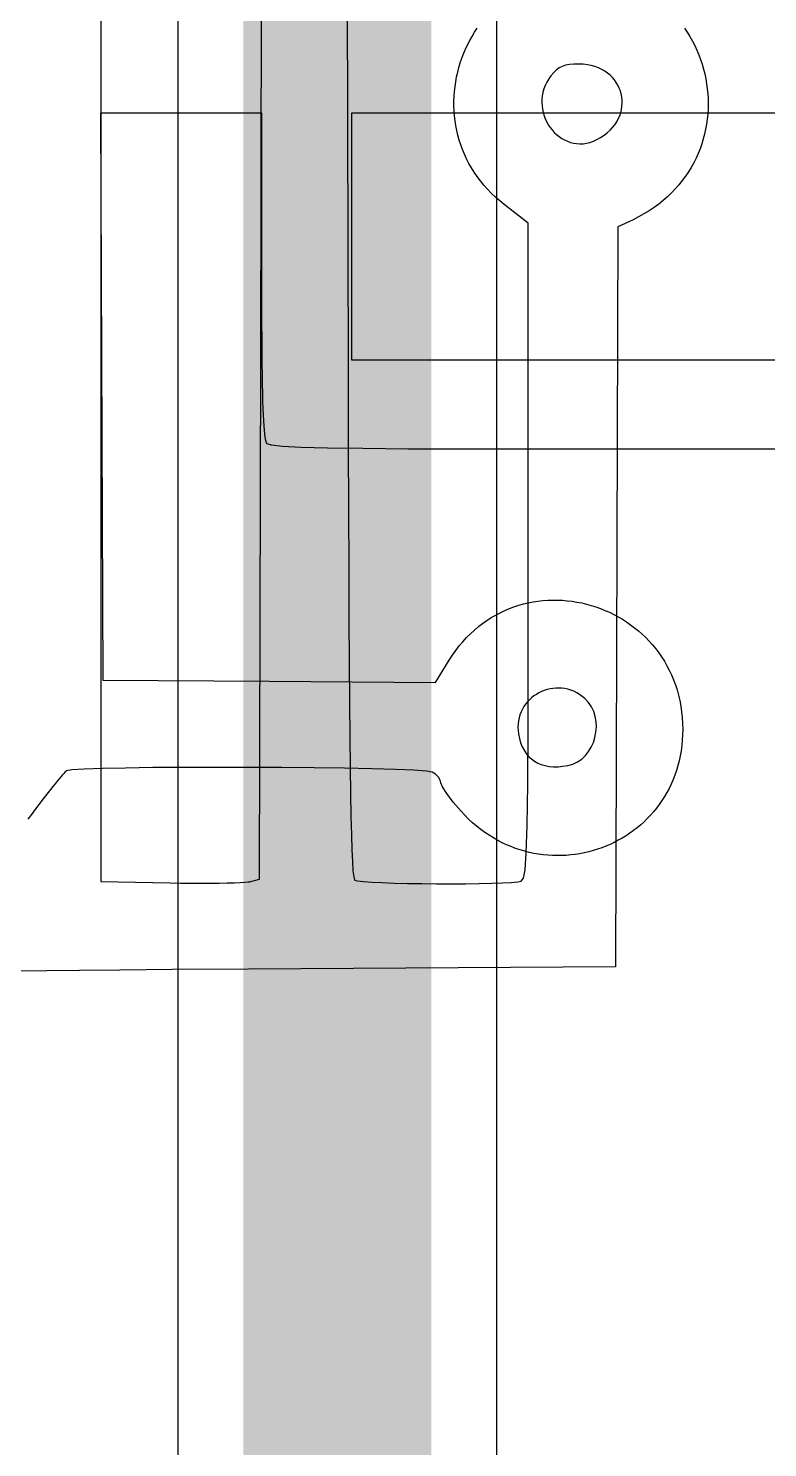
# Model space of a CAD drawing. Header units: inches. Extents: x -4 to 338, y -3 to 155.
# Drawn here: x 18.13 to 21.13, y 4.21 to 9.97 of the extents above; entities that cross this region are included whole.
import ezdxf

# ---------------------------------------------------------------- set-up
doc = ezdxf.new("R2010")
doc.units = ezdxf.units.IN
for name, color, linetype in [('Bottom Overlay', 54, 'Continuous'), ('Top Layer', 1, 'Continuous'), ('Top Overlay', 2, 'Continuous')]:
    doc.layers.add(name, color=color, linetype=linetype)

# ---------------------------------------------------------------- blocks, each defined once
blk = doc.blocks.new('IMPORTED_IMAGE_B_1')
at = {"layer": 'Bottom Overlay'}
for p, q in [((15.2588, -9.6015), (15.2588, -14.0702)), ((15.9081, -11.9581), (15.9128, -9.8558)), ((16.2579, -9.8558), (16.2626, -11.9913)), ((16.7559, -10.6601), (16.7655, -10.643)), ((16.7655, -10.643), (16.7756, -10.6262)), ((16.7756, -10.6262), (16.7864, -10.6098)), ((17.6268, -10.6097), (17.6383, -10.6267)), ((17.6383, -10.6267), (17.6492, -10.6442)), ((17.6492, -10.6442), (17.6593, -10.662)), ((16.7311, -10.7135), (16.7387, -10.6954)), ((16.7387, -10.6954), (16.747, -10.6776)), ((16.747, -10.6776), (16.7559, -10.6601)), ((17.6593, -10.662), (17.6686, -10.6802)), ((17.6686, -10.6802), (17.6773, -10.6988)), ((17.6773, -10.6988), (17.6852, -10.7176)), ((16.7121, -10.7694), (16.7178, -10.7505)), ((16.7178, -10.7505), (16.7241, -10.7319)), ((16.7241, -10.7319), (16.7311, -10.7135)), ((17.1446, -10.7602), (17.131, -10.7647)), ((17.1602, -10.7574), (17.1446, -10.7602)), ((17.1446, -10.7602), (17.1446, -10.7602)), ((17.1782, -10.7559), (17.1602, -10.7574)), ((17.1602, -10.7574), (17.1602, -10.7574)), ((17.1993, -10.7556), (17.1782, -10.7559)), ((17.1782, -10.7559), (17.1782, -10.7559)), ((17.2167, -10.7563), (17.1993, -10.7556)), ((17.1993, -10.7556), (17.1993, -10.7556)), ((17.2334, -10.7583), (17.2167, -10.7563)), ((17.2167, -10.7563), (17.2167, -10.7563)), ((17.2491, -10.7614), (17.2334, -10.7583)), ((17.2334, -10.7583), (17.2334, -10.7583)), ((17.6852, -10.7176), (17.6924, -10.7367)), ((17.6924, -10.7367), (17.6989, -10.7561)), ((17.6989, -10.7561), (17.7046, -10.7757)), ((16.6993, -10.8271), (16.7029, -10.8077)), ((16.7029, -10.8077), (16.7072, -10.7884)), ((16.7072, -10.7884), (16.7121, -10.7694)), ((17.0764, -10.8158), (17.0685, -10.8291)), ((17.0857, -10.8029), (17.0764, -10.8158)), ((17.0764, -10.8158), (17.0764, -10.8158)), ((17.0968, -10.7898), (17.0857, -10.8029)), ((17.0857, -10.8029), (17.0857, -10.8029)), ((17.1077, -10.7793), (17.0968, -10.7898)), ((17.0968, -10.7898), (17.0968, -10.7898)), ((17.1189, -10.771), (17.1077, -10.7793)), ((17.1077, -10.7793), (17.1077, -10.7793)), ((17.131, -10.7647), (17.1189, -10.771)), ((17.1189, -10.771), (17.1189, -10.771)), ((17.131, -10.7647), (17.131, -10.7647)), ((17.2641, -10.7656), (17.2491, -10.7614)), ((17.2491, -10.7614), (17.2491, -10.7614)), ((17.2781, -10.7708), (17.2641, -10.7656)), ((17.2641, -10.7656), (17.2641, -10.7656)), ((17.2913, -10.7769), (17.2781, -10.7708)), ((17.2781, -10.7708), (17.2781, -10.7708)), ((17.3035, -10.784), (17.2913, -10.7769)), ((17.2913, -10.7769), (17.2913, -10.7769)), ((17.3148, -10.7918), (17.3035, -10.784)), ((17.3035, -10.784), (17.3035, -10.784)), ((17.3252, -10.8004), (17.3148, -10.7918)), ((17.3148, -10.7918), (17.3148, -10.7918)), ((17.3347, -10.8097), (17.3252, -10.8004)), ((17.3252, -10.8004), (17.3252, -10.8004)), ((17.3432, -10.8197), (17.3347, -10.8097)), ((17.3347, -10.8097), (17.3347, -10.8097)), ((17.7046, -10.7757), (17.7095, -10.7955)), ((17.7095, -10.7955), (17.7137, -10.8155)), ((17.7137, -10.8155), (17.7172, -10.8356)), ((16.6928, -10.886), (16.6942, -10.8662)), ((16.6942, -10.8662), (16.6964, -10.8466)), ((16.6964, -10.8466), (16.6993, -10.8271)), ((17.0529, -10.8701), (17.0502, -10.884)), ((17.0568, -10.8563), (17.0529, -10.8701)), ((17.0529, -10.8701), (17.0529, -10.8701)), ((17.062, -10.8426), (17.0568, -10.8563)), ((17.0568, -10.8563), (17.0568, -10.8563)), ((17.0685, -10.8291), (17.062, -10.8426)), ((17.062, -10.8426), (17.062, -10.8426)), ((17.0685, -10.8291), (17.0685, -10.8291)), ((17.3507, -10.8302), (17.3432, -10.8197)), ((17.3432, -10.8197), (17.3432, -10.8197)), ((17.3572, -10.8412), (17.3507, -10.8302)), ((17.3507, -10.8302), (17.3507, -10.8302)), ((17.3627, -10.8527), (17.3572, -10.8412)), ((17.3572, -10.8412), (17.3572, -10.8412)), ((17.3672, -10.8645), (17.3627, -10.8527)), ((17.3627, -10.8527), (17.3627, -10.8527)), ((17.3706, -10.8766), (17.3672, -10.8645)), ((17.3672, -10.8645), (17.3672, -10.8645)), ((17.7172, -10.8356), (17.7199, -10.8559)), ((17.7199, -10.8559), (17.7218, -10.8762)), ((16.692, -10.9058), (16.6928, -10.886)), ((16.692, -10.9256), (16.692, -10.9058)), ((16.6928, -10.9454), (16.692, -10.9256)), ((17.0488, -10.8978), (17.0485, -10.9116)), ((17.0485, -10.9116), (17.0485, -10.9116)), ((17.0485, -10.9116), (17.0493, -10.9253)), ((17.0502, -10.884), (17.0488, -10.8978)), ((17.0488, -10.8978), (17.0488, -10.8978)), ((17.0493, -10.9253), (17.0493, -10.9253)), ((17.0493, -10.9253), (17.0511, -10.9388)), ((17.0502, -10.884), (17.0502, -10.884)), ((17.373, -10.889), (17.3706, -10.8766)), ((17.3706, -10.8766), (17.3706, -10.8766)), ((17.3717, -10.9398), (17.3736, -10.9271)), ((17.3743, -10.9016), (17.373, -10.889)), ((17.373, -10.889), (17.373, -10.889)), ((17.3736, -10.9271), (17.3745, -10.9143)), ((17.3736, -10.9271), (17.3736, -10.9271)), ((17.3745, -10.9143), (17.3743, -10.9016)), ((17.3743, -10.9016), (17.3743, -10.9016)), ((17.3745, -10.9143), (17.3745, -10.9143)), ((17.7218, -10.8762), (17.7229, -10.8966)), ((17.7232, -10.9171), (17.7228, -10.9375)), ((17.7229, -10.8966), (17.7232, -10.9171)), ((16.6943, -10.9653), (16.6928, -10.9454)), ((16.6966, -10.9851), (16.6943, -10.9653)), ((16.6996, -11.0048), (16.6966, -10.9851)), ((17.0511, -10.9388), (17.0511, -10.9388)), ((17.0511, -10.9388), (17.054, -10.952)), ((17.054, -10.952), (17.054, -10.952)), ((17.054, -10.952), (17.0579, -10.9649)), ((17.0579, -10.9649), (17.0579, -10.9649)), ((17.0579, -10.9649), (17.0627, -10.9774)), ((17.0627, -10.9774), (17.0627, -10.9774)), ((17.0627, -10.9774), (17.0684, -10.9895)), ((17.0684, -10.9895), (17.0684, -10.9895)), ((17.0684, -10.9895), (17.0749, -11.0011)), ((17.3444, -11.0013), (17.3522, -10.9896)), ((17.3522, -10.9896), (17.3588, -10.9775)), ((17.3522, -10.9896), (17.3522, -10.9896)), ((17.3588, -10.9775), (17.3643, -10.9651)), ((17.3588, -10.9775), (17.3588, -10.9775)), ((17.3643, -10.9651), (17.3685, -10.9525)), ((17.3643, -10.9651), (17.3643, -10.9651)), ((17.3685, -10.9525), (17.3717, -10.9398)), ((17.3685, -10.9525), (17.3685, -10.9525)), ((17.3717, -10.9398), (17.3717, -10.9398)), ((17.7195, -10.9784), (17.7167, -10.9987)), ((17.7216, -10.958), (17.7195, -10.9784)), ((17.7228, -10.9375), (17.7216, -10.958)), ((16.7035, -11.0245), (16.6996, -11.0048)), ((16.7081, -11.0441), (16.7035, -11.0245)), ((16.7135, -11.0635), (16.7081, -11.0441)), ((17.0749, -11.0011), (17.0749, -11.0011)), ((17.0749, -11.0011), (17.0823, -11.0122)), ((17.0823, -11.0122), (17.0823, -11.0122)), ((17.0823, -11.0122), (17.0904, -11.0226)), ((17.0904, -11.0226), (17.0904, -11.0226)), ((17.0904, -11.0226), (17.0992, -11.0323)), ((17.0992, -11.0323), (17.0992, -11.0323)), ((17.0992, -11.0323), (17.1086, -11.0413)), ((17.1086, -11.0413), (17.1086, -11.0413)), ((17.1086, -11.0413), (17.1187, -11.0495)), ((17.2871, -11.0532), (17.3011, -11.044)), ((17.3011, -11.044), (17.3138, -11.0341)), ((17.3011, -11.044), (17.3011, -11.044)), ((17.3138, -11.0341), (17.3252, -11.0237)), ((17.3138, -11.0341), (17.3138, -11.0341)), ((17.3252, -11.0237), (17.3354, -11.0127)), ((17.3252, -11.0237), (17.3252, -11.0237)), ((17.3354, -11.0127), (17.3444, -11.0013)), ((17.3354, -11.0127), (17.3354, -11.0127)), ((17.3444, -11.0013), (17.3444, -11.0013)), ((17.7086, -11.0391), (17.7033, -11.0591)), ((17.7131, -11.019), (17.7086, -11.0391)), ((17.7167, -10.9987), (17.7131, -11.019)), ((16.7197, -11.0828), (16.7135, -11.0635)), ((16.7267, -11.102), (16.7197, -11.0828)), ((16.7346, -11.1209), (16.7267, -11.102)), ((17.1187, -11.0495), (17.1187, -11.0495)), ((17.1187, -11.0495), (17.1294, -11.0568)), ((17.1294, -11.0568), (17.1294, -11.0568)), ((17.1294, -11.0568), (17.1406, -11.0631)), ((17.1406, -11.0631), (17.1406, -11.0631)), ((17.1406, -11.0631), (17.1522, -11.0685)), ((17.1522, -11.0685), (17.1522, -11.0685)), ((17.1522, -11.0685), (17.1643, -11.0728)), ((17.1643, -11.0728), (17.1643, -11.0728)), ((17.1643, -11.0728), (17.1769, -11.076)), ((17.1769, -11.076), (17.1769, -11.076)), ((17.1769, -11.076), (17.1897, -11.078)), ((17.1897, -11.078), (17.1897, -11.078)), ((17.1897, -11.078), (17.2029, -11.0787)), ((17.2029, -11.0787), (17.2163, -11.0782)), ((17.2029, -11.0787), (17.2029, -11.0787)), ((17.2163, -11.0782), (17.23, -11.0763)), ((17.2163, -11.0782), (17.2163, -11.0782)), ((17.23, -11.0763), (17.2438, -11.0729)), ((17.23, -11.0763), (17.23, -11.0763)), ((17.2438, -11.0729), (17.2578, -11.0681)), ((17.2438, -11.0729), (17.2438, -11.0729)), ((17.2578, -11.0681), (17.2718, -11.0617)), ((17.2578, -11.0681), (17.2578, -11.0681)), ((17.2718, -11.0617), (17.2871, -11.0532)), ((17.2718, -11.0617), (17.2718, -11.0617)), ((17.2871, -11.0532), (17.2871, -11.0532)), ((17.6903, -11.0985), (17.6826, -11.1179)), ((17.6972, -11.0789), (17.6903, -11.0985)), ((17.7033, -11.0591), (17.6972, -11.0789)), ((16.7432, -11.1396), (16.7346, -11.1209)), ((16.7528, -11.1581), (16.7432, -11.1396)), ((16.7631, -11.1763), (16.7528, -11.1581)), ((17.6646, -11.1558), (17.6543, -11.1744)), ((17.674, -11.137), (17.6646, -11.1558)), ((17.6826, -11.1179), (17.674, -11.137)), ((16.7743, -11.1942), (16.7631, -11.1763)), ((16.7864, -11.2119), (16.7743, -11.1942)), ((16.7994, -11.2291), (16.7864, -11.2119)), ((17.6312, -11.2104), (17.6183, -11.2278)), ((17.6431, -11.1926), (17.6312, -11.2104)), ((17.6543, -11.1744), (17.6431, -11.1926)), ((16.8132, -11.2461), (16.7994, -11.2291)), ((16.8279, -11.2626), (16.8132, -11.2461)), ((16.8435, -11.2787), (16.8279, -11.2626)), ((17.5745, -11.2775), (17.5582, -11.2932)), ((17.59, -11.2614), (17.5745, -11.2775)), ((17.6046, -11.2448), (17.59, -11.2614)), ((17.6183, -11.2278), (17.6046, -11.2448)), ((16.8601, -11.2945), (16.8435, -11.2787)), ((16.8775, -11.3097), (16.8601, -11.2945)), ((16.8959, -11.3245), (16.8775, -11.3097)), ((16.9935, -11.3999), (16.8959, -11.3245)), ((17.5228, -11.3228), (17.5037, -11.3368)), ((17.5409, -11.3083), (17.5228, -11.3228)), ((17.5582, -11.2932), (17.5409, -11.3083)), ((17.4185, -11.3863), (17.3571, -11.4156)), ((17.4412, -11.3749), (17.4185, -11.3863)), ((17.4629, -11.3629), (17.4412, -11.3749)), ((17.4838, -11.3501), (17.4629, -11.3629)), ((17.5037, -11.3368), (17.4838, -11.3501)), ((16.9935, -12.7285), (16.9935, -11.3999)), ((17.3571, -11.4156), (17.3478, -14.4153)), ((15.9035, -14.0604), (15.9081, -11.9581)), ((16.2626, -11.9913), (16.2634, -12.3007)), ((16.2634, -12.3007), (16.2642, -12.5643)), ((16.2642, -12.5643), (16.265, -12.8022)), ((16.9934, -13.1287), (16.9935, -12.7285)), ((16.265, -12.8022), (16.2659, -13.0028)), ((16.2659, -13.0028), (16.2669, -13.1828)), ((16.9927, -13.4405), (16.9934, -13.1287)), ((16.2669, -13.1828), (16.2681, -13.3431)), ((16.2681, -13.3431), (16.2693, -13.4845)), ((16.9913, -13.6749), (16.9927, -13.4405)), ((16.2693, -13.4845), (16.2706, -13.6079)), ((16.2706, -13.6079), (16.2722, -13.7144)), ((16.9889, -13.8427), (16.9913, -13.6749)), ((16.2722, -13.7144), (16.2738, -13.8048)), ((16.2738, -13.8048), (16.2757, -13.8801)), ((16.9853, -13.955), (16.9889, -13.8427)), ((16.2757, -13.8801), (16.2777, -13.941)), ((16.2777, -13.941), (16.2799, -13.9887)), ((16.9803, -14.0227), (16.9853, -13.955)), ((16.2799, -13.9887), (16.2824, -14.0259)), ((16.2824, -14.0259), (16.2853, -14.0501)), ((16.9735, -14.0568), (16.9803, -14.0227)), ((15.2588, -14.0702), (15.5404, -14.0754)), ((15.5404, -14.0754), (15.5836, -14.076)), ((15.5836, -14.076), (15.6257, -14.0764)), ((15.6257, -14.0764), (15.6662, -14.0766)), ((15.6662, -14.0766), (15.7045, -14.0765)), ((15.7045, -14.0765), (15.7401, -14.0762)), ((15.7401, -14.0762), (15.7723, -14.0757)), ((15.7723, -14.0757), (15.8007, -14.0749)), ((15.8007, -14.0749), (15.8247, -14.074)), ((15.8247, -14.074), (15.8437, -14.0728)), ((15.8437, -14.0728), (15.8571, -14.0715)), ((15.8571, -14.0715), (15.8627, -14.0705)), ((15.8627, -14.0705), (15.9035, -14.0604)), ((16.2853, -14.0501), (16.2886, -14.0628)), ((16.2886, -14.0628), (16.2898, -14.0643)), ((16.2898, -14.0643), (16.3012, -14.0673)), ((16.3012, -14.0673), (16.3246, -14.07)), ((16.3246, -14.07), (16.3582, -14.0723)), ((16.3582, -14.0723), (16.4004, -14.0743)), ((16.4004, -14.0743), (16.4495, -14.0759)), ((16.4495, -14.0759), (16.5037, -14.0772)), ((16.5037, -14.0772), (16.5616, -14.0781)), ((16.5616, -14.0781), (16.6212, -14.0787)), ((16.6212, -14.0787), (16.6811, -14.0788)), ((16.6811, -14.0788), (16.7395, -14.0786)), ((16.7395, -14.0786), (16.7947, -14.0779)), ((16.7947, -14.0779), (16.8451, -14.0769)), ((16.8451, -14.0769), (16.889, -14.0754)), ((16.889, -14.0754), (16.9247, -14.0734)), ((16.9247, -14.0734), (16.9506, -14.0711)), ((16.9506, -14.0711), (16.9649, -14.0682)), ((16.9649, -14.0682), (16.9735, -14.0568)), ((15.0402, -14.4313), (14.9267, -14.4328)), ((15.1725, -14.4299), (15.0402, -14.4313)), ((15.336, -14.4285), (15.1725, -14.4299)), ((15.55, -14.4269), (15.336, -14.4285)), ((15.8583, -14.4249), (15.55, -14.4269)), ((17.3478, -14.4153), (15.8583, -14.4249))]:
    blk.add_line(p, q, dxfattribs=at)
blk = doc.blocks.new('IMPORTED_IMAGE_B_2')
at = {"layer": 'Top Overlay'}
for p, q in [((15.9125, -10.9548), (15.2583, -10.9548)), ((15.2583, -10.9548), (15.2676, -13.2527)), ((15.9125, -11.6142), (15.9125, -10.9548)), ((18.9776, -10.9548), (16.2758, -10.9548)), ((16.2758, -10.9548), (16.2758, -11.9539)), ((15.9125, -11.6369), (15.9125, -11.6142)), ((15.9126, -11.7231), (15.9125, -11.6369)), ((15.9129, -11.8023), (15.9126, -11.7231)), ((15.9133, -11.8746), (15.9129, -11.8023)), ((15.9136, -11.9245), (15.9133, -11.8746)), ((15.9141, -11.9708), (15.9136, -11.9245)), ((16.2758, -11.9539), (18.0361, -11.9539)), ((15.9147, -12.0136), (15.9141, -11.9708)), ((15.9154, -12.053), (15.9147, -12.0136)), ((15.9162, -12.089), (15.9154, -12.053)), ((15.917, -12.1218), (15.9162, -12.089)), ((15.918, -12.1514), (15.917, -12.1218)), ((15.9191, -12.178), (15.918, -12.1514)), ((15.9203, -12.2016), (15.9191, -12.178)), ((15.9216, -12.2224), (15.9203, -12.2016)), ((15.9231, -12.2404), (15.9216, -12.2224)), ((15.9246, -12.2557), (15.9231, -12.2404)), ((15.9263, -12.2684), (15.9246, -12.2557)), ((15.9287, -12.2815), (15.9263, -12.2684)), ((15.9314, -12.2905), (15.9287, -12.2815)), ((15.9343, -12.2954), (15.9314, -12.2905)), ((15.9525, -12.3011), (15.9343, -12.2954)), ((15.9971, -12.3058), (15.9525, -12.3011)), ((16.0713, -12.3095), (15.9971, -12.3058)), ((16.1784, -12.3125), (16.0713, -12.3095)), ((16.3217, -12.3147), (16.1784, -12.3125)), ((16.5046, -12.3161), (16.3217, -12.3147)), ((16.7303, -12.317), (16.5046, -12.3161)), ((17.0022, -12.3172), (16.7303, -12.317)), ((18.0482, -12.3172), (17.0022, -12.3172)), ((16.9548, -12.9498), (16.9741, -12.9443)), ((16.9741, -12.9443), (16.9936, -12.9397)), ((16.9936, -12.9397), (17.0132, -12.9359)), ((17.0132, -12.9359), (17.0328, -12.9329)), ((17.0328, -12.9329), (17.0526, -12.9307)), ((17.0526, -12.9307), (17.0724, -12.9293)), ((17.0724, -12.9293), (17.0922, -12.9286)), ((17.0922, -12.9286), (17.112, -12.9287)), ((17.112, -12.9287), (17.1318, -12.9295)), ((17.1318, -12.9295), (17.1515, -12.9312)), ((17.1515, -12.9312), (17.1712, -12.9335)), ((17.1712, -12.9335), (17.1908, -12.9366)), ((17.1908, -12.9366), (17.2102, -12.9404)), ((17.2102, -12.9404), (17.2295, -12.945)), ((17.2295, -12.945), (17.2486, -12.9502)), ((16.8257, -13.011), (16.8433, -12.9997)), ((16.8433, -12.9997), (16.8613, -12.9893)), ((16.8613, -12.9893), (16.8795, -12.9797)), ((16.8795, -12.9797), (16.898, -12.971)), ((16.898, -12.971), (16.9167, -12.9631)), ((16.9167, -12.9631), (16.9356, -12.956)), ((16.9356, -12.956), (16.9548, -12.9498)), ((17.2486, -12.9502), (17.2675, -12.9562)), ((17.2675, -12.9562), (17.2862, -12.9629)), ((17.2862, -12.9629), (17.3046, -12.9703)), ((17.3046, -12.9703), (17.3228, -12.9783)), ((17.3228, -12.9783), (17.3406, -12.987)), ((17.3406, -12.987), (17.3582, -12.9964)), ((17.3582, -12.9964), (17.3754, -13.0065)), ((16.759, -13.0649), (16.775, -13.0501)), ((16.775, -13.0501), (16.7916, -13.0362)), ((16.7916, -13.0362), (16.8085, -13.0232)), ((16.8085, -13.0232), (16.8257, -13.011)), ((17.3754, -13.0065), (17.3922, -13.0172)), ((17.3922, -13.0172), (17.4086, -13.0286)), ((17.4086, -13.0286), (17.4246, -13.0406)), ((17.4246, -13.0406), (17.4401, -13.0533)), ((17.4401, -13.0533), (17.4552, -13.0666)), ((16.6993, -13.1332), (16.7134, -13.1148)), ((16.7134, -13.1148), (16.7281, -13.0973)), ((16.7281, -13.0973), (16.7433, -13.0806)), ((16.7433, -13.0806), (16.759, -13.0649)), ((17.4552, -13.0666), (17.4698, -13.0805)), ((17.4698, -13.0805), (17.4839, -13.095)), ((17.4839, -13.095), (17.4974, -13.1101)), ((17.4974, -13.1101), (17.5104, -13.1258)), ((16.6176, -13.2623), (16.6725, -13.1729)), ((16.6725, -13.1729), (16.6856, -13.1526)), ((16.6856, -13.1526), (16.6993, -13.1332)), ((17.5104, -13.1258), (17.5227, -13.1422)), ((17.5227, -13.1422), (17.5345, -13.1591)), ((17.5345, -13.1591), (17.5456, -13.1765)), ((17.5456, -13.1765), (17.556, -13.1946)), ((17.556, -13.1946), (17.5657, -13.2132)), ((17.5657, -13.2132), (17.5747, -13.2324)), ((17.5747, -13.2324), (17.583, -13.2521)), ((15.2676, -13.2527), (15.9426, -13.2575)), ((15.9426, -13.2575), (16.6176, -13.2623)), ((17.07, -13.2915), (17.0586, -13.2952)), ((17.0817, -13.2887), (17.07, -13.2915)), ((17.07, -13.2915), (17.07, -13.2915)), ((17.0936, -13.2867), (17.0817, -13.2887)), ((17.0817, -13.2887), (17.0817, -13.2887)), ((17.1056, -13.2855), (17.0936, -13.2867)), ((17.0936, -13.2867), (17.0936, -13.2867)), ((17.1177, -13.2853), (17.1056, -13.2855)), ((17.1056, -13.2855), (17.1056, -13.2855)), ((17.1299, -13.286), (17.1177, -13.2853)), ((17.1177, -13.2853), (17.1177, -13.2853)), ((17.1421, -13.2876), (17.1299, -13.286)), ((17.1299, -13.286), (17.1299, -13.286)), ((17.1543, -13.2903), (17.1421, -13.2876)), ((17.1421, -13.2876), (17.1421, -13.2876)), ((17.1663, -13.2939), (17.1543, -13.2903)), ((17.1543, -13.2903), (17.1543, -13.2903)), ((17.583, -13.2521), (17.5905, -13.2723)), ((17.5905, -13.2723), (17.5972, -13.2931)), ((16.9901, -13.3416), (16.9825, -13.3508)), ((16.9983, -13.3329), (16.9901, -13.3416)), ((16.9901, -13.3416), (16.9901, -13.3416)), ((17.0071, -13.3249), (16.9983, -13.3329)), ((16.9983, -13.3329), (16.9983, -13.3329)), ((17.0165, -13.3175), (17.0071, -13.3249)), ((17.0071, -13.3249), (17.0071, -13.3249)), ((17.0264, -13.3108), (17.0165, -13.3175)), ((17.0165, -13.3175), (17.0165, -13.3175)), ((17.0368, -13.3048), (17.0264, -13.3108)), ((17.0264, -13.3108), (17.0264, -13.3108)), ((17.0475, -13.2996), (17.0368, -13.3048)), ((17.0368, -13.3048), (17.0368, -13.3048)), ((17.0586, -13.2952), (17.0475, -13.2996)), ((17.0475, -13.2996), (17.0475, -13.2996)), ((17.0586, -13.2952), (17.0586, -13.2952)), ((17.1782, -13.2986), (17.1663, -13.2939)), ((17.1663, -13.2939), (17.1663, -13.2939)), ((17.1899, -13.3043), (17.1782, -13.2986)), ((17.1782, -13.2986), (17.1782, -13.2986)), ((17.2014, -13.3111), (17.1899, -13.3043)), ((17.1899, -13.3043), (17.1899, -13.3043)), ((17.2126, -13.319), (17.2014, -13.3111)), ((17.2014, -13.3111), (17.2014, -13.3111)), ((17.2234, -13.3281), (17.2126, -13.319)), ((17.2126, -13.319), (17.2126, -13.319)), ((17.2383, -13.3439), (17.2234, -13.3281)), ((17.2234, -13.3281), (17.2234, -13.3281)), ((17.2502, -13.3616), (17.2383, -13.3439)), ((17.2383, -13.3439), (17.2383, -13.3439)), ((17.5972, -13.2931), (17.6032, -13.3144)), ((17.6032, -13.3144), (17.6082, -13.3363)), ((17.6082, -13.3363), (17.6124, -13.3586)), ((16.9561, -13.4054), (16.9535, -13.4178)), ((16.9597, -13.3935), (16.9561, -13.4054)), ((16.9561, -13.4054), (16.9561, -13.4054)), ((16.9642, -13.382), (16.9597, -13.3935)), ((16.9597, -13.3935), (16.9597, -13.3935)), ((16.9695, -13.3711), (16.9642, -13.382)), ((16.9642, -13.382), (16.9642, -13.382)), ((16.9756, -13.3607), (16.9695, -13.3711)), ((16.9695, -13.3711), (16.9695, -13.3711)), ((16.9825, -13.3508), (16.9756, -13.3607)), ((16.9756, -13.3607), (16.9756, -13.3607)), ((16.9825, -13.3508), (16.9825, -13.3508)), ((17.2592, -13.3807), (17.2502, -13.3616)), ((17.2502, -13.3616), (17.2502, -13.3616)), ((17.2654, -13.4009), (17.2592, -13.3807)), ((17.2592, -13.3807), (17.2592, -13.3807)), ((17.2689, -13.4218), (17.2654, -13.4009)), ((17.2654, -13.4009), (17.2654, -13.4009)), ((17.6124, -13.3586), (17.6157, -13.3815)), ((17.6157, -13.3815), (17.6181, -13.4048)), ((17.6181, -13.4048), (17.6196, -13.4286)), ((16.9519, -13.4306), (16.9514, -13.4438)), ((16.9514, -13.4438), (16.9514, -13.4438)), ((16.9514, -13.4438), (16.9519, -13.4573)), ((16.9535, -13.4178), (16.9519, -13.4306)), ((16.9519, -13.4306), (16.9519, -13.4306)), ((16.9519, -13.4573), (16.9519, -13.4573)), ((16.9519, -13.4573), (16.9536, -13.4712)), ((16.9535, -13.4178), (16.9535, -13.4178)), ((17.264, -13.4855), (17.2681, -13.4645)), ((17.2681, -13.4645), (17.2697, -13.4431)), ((17.2681, -13.4645), (17.2681, -13.4645)), ((17.2697, -13.4431), (17.2689, -13.4218)), ((17.2689, -13.4218), (17.2689, -13.4218)), ((17.2697, -13.4431), (17.2697, -13.4431)), ((17.6196, -13.4286), (17.6201, -13.453)), ((17.6201, -13.453), (17.6196, -13.4752)), ((16.9536, -13.4712), (16.9536, -13.4712)), ((16.9536, -13.4712), (16.9574, -13.4899)), ((16.9574, -13.4899), (16.9574, -13.4899)), ((16.9574, -13.4899), (16.9624, -13.5071)), ((16.9624, -13.5071), (16.9624, -13.5071)), ((16.9624, -13.5071), (16.9688, -13.5231)), ((17.2489, -13.5252), (17.2576, -13.5058)), ((17.2576, -13.5058), (17.264, -13.4855)), ((17.2576, -13.5058), (17.2576, -13.5058)), ((17.264, -13.4855), (17.264, -13.4855)), ((17.6163, -13.5185), (17.6135, -13.5395)), ((17.6184, -13.497), (17.6163, -13.5185)), ((17.6196, -13.4752), (17.6184, -13.497)), ((16.9688, -13.5231), (16.9688, -13.5231)), ((16.9688, -13.5231), (16.9763, -13.5376)), ((16.9763, -13.5376), (16.9763, -13.5376)), ((16.9763, -13.5376), (16.9851, -13.5508)), ((16.9851, -13.5508), (16.9851, -13.5508)), ((16.9851, -13.5508), (16.9951, -13.5625)), ((16.9951, -13.5625), (16.9951, -13.5625)), ((16.9951, -13.5625), (17.0062, -13.5729)), ((17.0062, -13.5729), (17.0062, -13.5729)), ((17.0062, -13.5729), (17.0185, -13.5818)), ((17.1935, -13.585), (17.2103, -13.5734)), ((17.2103, -13.5734), (17.2252, -13.5593)), ((17.2103, -13.5734), (17.2103, -13.5734)), ((17.2252, -13.5593), (17.2381, -13.5431)), ((17.2252, -13.5593), (17.2252, -13.5593)), ((17.2381, -13.5431), (17.2489, -13.5252)), ((17.2381, -13.5431), (17.2381, -13.5431)), ((17.2489, -13.5252), (17.2489, -13.5252)), ((17.6099, -13.5601), (17.6055, -13.5803)), ((17.6135, -13.5395), (17.6099, -13.5601)), ((15.1033, -13.6375), (15.097, -13.6448)), ((15.1088, -13.6314), (15.1033, -13.6375)), ((15.1135, -13.6265), (15.1088, -13.6314)), ((15.1172, -13.623), (15.1135, -13.6265)), ((15.1198, -13.6209), (15.1172, -13.623)), ((15.1415, -13.6171), (15.1198, -13.6209)), ((15.1915, -13.614), (15.1415, -13.6171)), ((15.2657, -13.6115), (15.1915, -13.614)), ((15.36, -13.6095), (15.2657, -13.6115)), ((15.4706, -13.6081), (15.36, -13.6095)), ((15.5933, -13.6073), (15.4706, -13.6081)), ((15.7242, -13.6069), (15.5933, -13.6073)), ((15.8592, -13.6071), (15.7242, -13.6069)), ((15.9942, -13.6078), (15.8592, -13.6071)), ((16.1253, -13.609), (15.9942, -13.6078)), ((16.2485, -13.6107), (16.1253, -13.609)), ((16.3596, -13.6128), (16.2485, -13.6107)), ((16.4548, -13.6154), (16.3596, -13.6128)), ((16.5299, -13.6184), (16.4548, -13.6154)), ((16.581, -13.6219), (16.5299, -13.6184)), ((16.604, -13.6258), (16.581, -13.6219)), ((16.6176, -13.635), (16.604, -13.6258)), ((16.6288, -13.6463), (16.6176, -13.635)), ((17.0185, -13.5818), (17.0185, -13.5818)), ((17.0185, -13.5818), (17.0318, -13.5892)), ((17.0318, -13.5892), (17.0318, -13.5892)), ((17.0318, -13.5892), (17.0463, -13.5952)), ((17.0463, -13.5952), (17.0463, -13.5952)), ((17.0463, -13.5952), (17.0618, -13.5997)), ((17.0618, -13.5997), (17.0618, -13.5997)), ((17.0618, -13.5997), (17.0784, -13.6028)), ((17.0784, -13.6028), (17.0784, -13.6028)), ((17.0784, -13.6028), (17.096, -13.6043)), ((17.096, -13.6043), (17.1145, -13.6042)), ((17.096, -13.6043), (17.096, -13.6043)), ((17.1145, -13.6042), (17.1341, -13.6026)), ((17.1145, -13.6042), (17.1145, -13.6042)), ((17.1341, -13.6026), (17.1546, -13.5995)), ((17.1341, -13.6026), (17.1341, -13.6026)), ((17.1546, -13.5995), (17.1749, -13.5938)), ((17.1546, -13.5995), (17.1546, -13.5995)), ((17.1749, -13.5938), (17.1935, -13.585)), ((17.1749, -13.5938), (17.1749, -13.5938)), ((17.1935, -13.585), (17.1935, -13.585)), ((17.5947, -13.6193), (17.5882, -13.6382)), ((17.6005, -13.6), (17.5947, -13.6193)), ((17.6055, -13.5803), (17.6005, -13.6)), ((15.0646, -13.6842), (15.0551, -13.6961)), ((15.0736, -13.673), (15.0646, -13.6842)), ((15.0821, -13.6626), (15.0736, -13.673)), ((15.0899, -13.6532), (15.0821, -13.6626)), ((15.097, -13.6448), (15.0899, -13.6532)), ((16.6364, -13.6582), (16.6288, -13.6463)), ((16.6391, -13.6692), (16.6364, -13.6582)), ((16.6456, -13.6859), (16.6391, -13.6692)), ((16.6631, -13.7133), (16.6456, -13.6859)), ((17.5647, -13.692), (17.5557, -13.7091)), ((17.5732, -13.6746), (17.5647, -13.692)), ((17.581, -13.6566), (17.5732, -13.6746)), ((17.5882, -13.6382), (17.581, -13.6566)), ((15.0136, -13.7501), (15.0026, -13.7647)), ((15.0244, -13.7358), (15.0136, -13.7501)), ((15.035, -13.722), (15.0244, -13.7358)), ((15.0452, -13.7088), (15.035, -13.722)), ((15.0551, -13.6961), (15.0452, -13.7088)), ((16.689, -13.7474), (16.6631, -13.7133)), ((16.7207, -13.7845), (16.689, -13.7474)), ((17.5358, -13.7416), (17.525, -13.7572)), ((17.546, -13.7256), (17.5358, -13.7416)), ((17.5557, -13.7091), (17.546, -13.7256)), ((14.9777, -13.7981), (14.9635, -13.8169)), ((15.0026, -13.7647), (14.9777, -13.7981)), ((16.736, -13.801), (16.7207, -13.7845)), ((16.7517, -13.8166), (16.736, -13.801)), ((17.4894, -13.8008), (17.4765, -13.8143)), ((17.5018, -13.7868), (17.4894, -13.8008)), ((17.5136, -13.7722), (17.5018, -13.7868)), ((17.525, -13.7572), (17.5136, -13.7722)), ((16.7677, -13.8313), (16.7517, -13.8166)), ((16.784, -13.8453), (16.7677, -13.8313)), ((16.8006, -13.8584), (16.784, -13.8453)), ((16.8175, -13.8708), (16.8006, -13.8584)), ((17.4207, -13.8629), (17.4057, -13.8737)), ((17.4353, -13.8516), (17.4207, -13.8629)), ((17.4495, -13.8397), (17.4353, -13.8516)), ((17.4632, -13.8273), (17.4495, -13.8397)), ((17.4765, -13.8143), (17.4632, -13.8273)), ((16.8347, -13.8823), (16.8175, -13.8708)), ((16.8521, -13.8931), (16.8347, -13.8823)), ((16.8697, -13.9031), (16.8521, -13.8931)), ((16.8875, -13.9123), (16.8697, -13.9031)), ((16.9055, -13.9207), (16.8875, -13.9123)), ((16.9237, -13.9284), (16.9055, -13.9207)), ((17.3256, -13.919), (17.3087, -13.9263)), ((17.3423, -13.9111), (17.3256, -13.919)), ((17.3586, -13.9026), (17.3423, -13.9111)), ((17.3746, -13.8936), (17.3586, -13.9026)), ((17.3903, -13.8839), (17.3746, -13.8936)), ((17.4057, -13.8737), (17.3903, -13.8839)), ((16.9419, -13.9353), (16.9237, -13.9284)), ((16.9604, -13.9415), (16.9419, -13.9353)), ((16.9789, -13.9469), (16.9604, -13.9415)), ((16.9975, -13.9516), (16.9789, -13.9469)), ((17.0162, -13.9556), (16.9975, -13.9516)), ((17.0349, -13.9589), (17.0162, -13.9556)), ((17.0537, -13.9614), (17.0349, -13.9589)), ((17.0724, -13.9633), (17.0537, -13.9614)), ((17.0912, -13.9644), (17.0724, -13.9633)), ((17.1099, -13.9649), (17.0912, -13.9644)), ((17.1286, -13.9646), (17.1099, -13.9649)), ((17.1472, -13.9637), (17.1286, -13.9646)), ((17.1658, -13.9621), (17.1472, -13.9637)), ((17.1842, -13.9599), (17.1658, -13.9621)), ((17.2025, -13.957), (17.1842, -13.9599)), ((17.2207, -13.9535), (17.2025, -13.957)), ((17.2387, -13.9493), (17.2207, -13.9535)), ((17.2565, -13.9445), (17.2387, -13.9493)), ((17.2741, -13.939), (17.2565, -13.9445)), ((17.2915, -13.933), (17.2741, -13.939)), ((17.3087, -13.9263), (17.2915, -13.933))]:
    blk.add_line(p, q, dxfattribs=at)

msp = doc.modelspace()

# ---------------------------------------------------------------- linework, layer by layer
at = {"layer": 'Top Layer'}
for p, q in [((18.7335, 44.8886), (18.7335, 2.2296)), ((20.0284, 2.4978), (20.0284, 18.483))]:
    msp.add_line(p, q, dxfattribs=at)
msp.add_lwpolyline([(19.3809, 2.2296, 0.762, 0.762, 0), (19.3809, 45.2402, 0.762, 0.762, 0)], format="xyseb", dxfattribs=at)

# ---------------------------------------------------------------- block references
for name in ['IMPORTED_IMAGE_B_1', 'IMPORTED_IMAGE_B_2']:
    msp.add_blockref(name, (3.1621, 20.5787))

doc.saveas('drawing.dxf')
